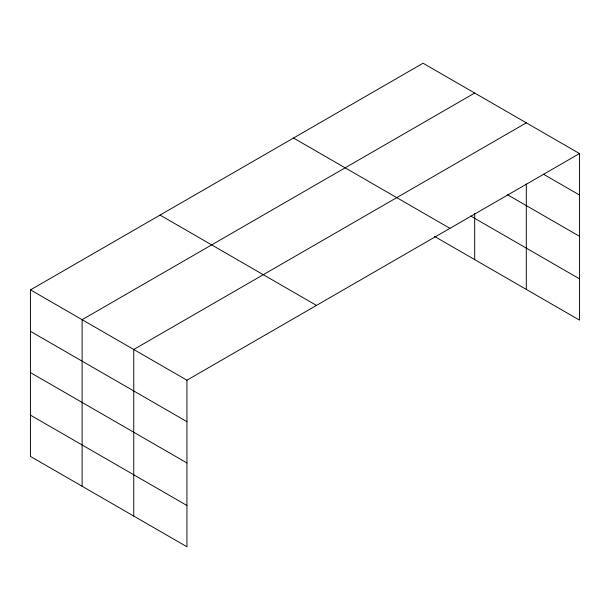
<?xml version="1.0" encoding="UTF-8"?>
<svg xmlns="http://www.w3.org/2000/svg" width="610" height="610" viewBox="0 0 610 610"><rect width="100%" height="100%" fill="white"/><g stroke="black" fill="none" stroke-linecap="round" stroke-linejoin="round"><path stroke-width="0.91" d="M30.5 289.88L186.934 380.198L186.934 546.766L30.5 456.448L30.5 289.88L423.065 63.234L579.5 153.552L579.5 320.12L434.533 236.428M474.687 93.04L82.121 319.686L82.121 486.254M526.308 122.846L133.75 349.484L133.75 516.06M186.934 380.198L579.5 153.552M543.495 174.231L579.5 195.025M507.467 194.72L579.5 236.306M470.592 215.963L579.5 278.839M293.517 138.028L449.951 228.346M160.049 215.086L316.483 305.404M30.5 331.352L186.934 421.662M30.5 372.634L186.934 462.952M30.5 415.166L186.934 505.484M526.308 184.014L526.308 289.414M474.687 213.599L474.687 259.608"/></g></svg>
